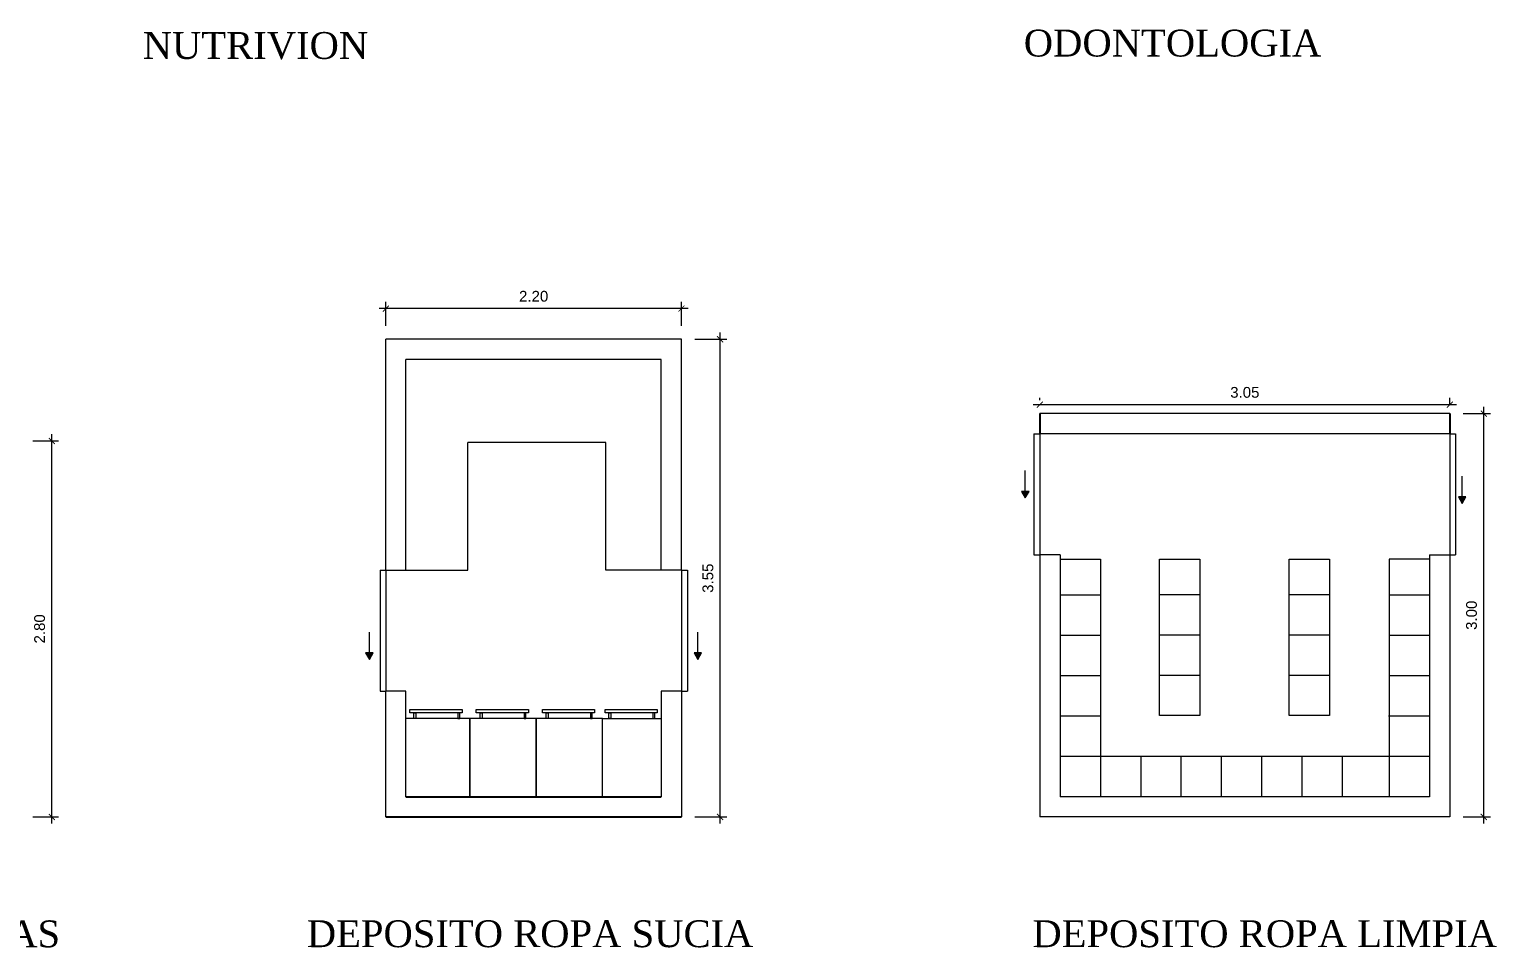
# Model space of a CAD drawing. Header units: metres. Extents: x 250.9 to 296.3, y -151.6 to -124.3.
# Drawn here: x 283.23 to 294.15, y -137.98 to -131.15 of the extents above; entities that cross this region are included whole.
import ezdxf

# ---------------------------------------------------------------- set-up
doc = ezdxf.new("R2010")
doc.units = ezdxf.units.M
doc.header["$MEASUREMENT"] = 0
for name, color, linetype, lineweight in [('HATCH', 8, 'Continuous', 9), ('MOB', 1, 'Continuous', 9), ('MUROS', 2, 'Continuous', 20)]:
    doc.layers.add(name, color=color, linetype=linetype, lineweight=lineweight)
doc.styles.add('UNO', font='arial.ttf')
doc.dimstyles.new('EN 50', dxfattribs={"dimtxt": 0.08, "dimasz": 0.045, "dimexe": 0.05, "dimexo": 0.1, "dimgap": 0.05, "dimtad": 1, "dimlfac": -1, "dimzin": 1, "dimdsep": 46, "dimtxsty": 'UNO', "dimblk": 'ARCHTICK', "dimcen": 0.5, "dimdle": 0.05, "dimclrd": 1, "dimclre": 1, "dimclrt": 7, "dimazin": 0, "dimtm": 1e-09, "dimtfac": 1, "dimtix": 1, "dimtmove": 0, "dimatfit": 0, "dimldrblk": 'ARCHTICK', "dimfxl": 1, "dimtolj": 2, "dimlwd": 13, "dimlwe": 13, "dimarcsym": 0})

# ---------------------------------------------------------------- blocks, each defined once
blk = doc.blocks.new('_ArchTick')
at = {"color": 0, "linetype": 'ByBlock', "const_width": 0.15}
blk.add_lwpolyline([(-0.5, -0.5), (0.5, 0.5)], dxfattribs=at)
blk = doc.blocks.new('*D29')
at = {"color": 1, "lineweight": 13, "transparency": 16777216}
for p, q in [((283.395, -137.057), (283.395, -134.16)), ((283.254, -134.21), (283.445, -134.21)), ((283.254, -137.007), (283.445, -137.007))]:
    blk.add_line(p, q, dxfattribs=at)
at = {"layer": 'Defpoints', "color": 0, "transparency": 16777216}
for p in [(283.154, -134.21), (283.395, -134.21), (283.154, -137.007)]:
    blk.add_point(p, dxfattribs=at)
at = {"color": 1, "lineweight": 13, "transparency": 16777216, "xscale": 0.045, "yscale": 0.045, "zscale": 0.045}
for p, rotation in [((283.395, -134.21), 90), ((283.395, -137.007), 270)]:
    blk.add_blockref('_ArchTick', p, dxfattribs=dict(at, rotation=rotation))
at = {"color": 7, "transparency": 16777216, "insert": (283.304, -135.608), "char_height": 0.08, "attachment_point": 5, "rotation": 90, "style": 'UNO'}
blk.add_mtext('\\A2;2.80', dxfattribs=at)
blk = doc.blocks.new('*D33')
at = {"color": 1, "lineweight": 13, "transparency": 16777216}
for p, q in [((290.697, -133.94), (293.847, -133.94)), ((290.747, -133.907), (290.747, -133.89)), ((293.797, -133.939), (293.797, -133.89))]:
    blk.add_line(p, q, dxfattribs=at)
at = {"layer": 'Defpoints', "color": 0, "transparency": 16777216}
for p in [(293.797, -133.94), (290.747, -134.007), (293.797, -134.039)]:
    blk.add_point(p, dxfattribs=at)
at = {"color": 1, "lineweight": 13, "transparency": 16777216, "xscale": 0.045, "yscale": 0.045, "zscale": 0.045, "rotation": 180}
blk.add_blockref('_ArchTick', (290.747, -133.94), dxfattribs=at)
at = {"color": 1, "lineweight": 13, "transparency": 16777216, "xscale": 0.045, "yscale": 0.045, "zscale": 0.045}
blk.add_blockref('_ArchTick', (293.797, -133.94), dxfattribs=at)
at = {"color": 7, "transparency": 16777216, "insert": (292.272, -133.849), "char_height": 0.08, "attachment_point": 5, "style": 'UNO'}
blk.add_mtext('\\A2;3.05', dxfattribs=at)
blk = doc.blocks.new('*D34')
at = {"color": 1, "lineweight": 13, "transparency": 16777216}
for p, q in [((294.05, -137.057), (294.05, -133.957)), ((293.897, -134.007), (294.1, -134.007)), ((293.897, -137.007), (294.1, -137.007))]:
    blk.add_line(p, q, dxfattribs=at)
at = {"layer": 'Defpoints', "color": 0, "transparency": 16777216}
for p in [(293.797, -134.007), (294.05, -134.007), (293.797, -137.007)]:
    blk.add_point(p, dxfattribs=at)
at = {"color": 1, "lineweight": 13, "transparency": 16777216, "xscale": 0.045, "yscale": 0.045, "zscale": 0.045}
for p, rotation in [((294.05, -134.007), 90), ((294.05, -137.007), 270)]:
    blk.add_blockref('_ArchTick', p, dxfattribs=dict(at, rotation=rotation))
at = {"color": 7, "transparency": 16777216, "insert": (293.959, -135.507), "char_height": 0.08, "attachment_point": 5, "rotation": 90, "style": 'UNO'}
blk.add_mtext('\\A2;3.00', dxfattribs=at)
blk = doc.blocks.new('*D35')
at = {"color": 1, "lineweight": 13, "transparency": 16777216}
for p, q in [((285.88, -133.354), (285.88, -133.175)), ((288.08, -133.354), (288.08, -133.175)), ((288.13, -133.225), (285.83, -133.225))]:
    blk.add_line(p, q, dxfattribs=at)
at = {"layer": 'Defpoints', "color": 0, "transparency": 16777216}
for p in [(285.88, -133.225), (285.88, -133.454), (288.08, -133.454)]:
    blk.add_point(p, dxfattribs=at)
at = {"color": 1, "lineweight": 13, "transparency": 16777216, "xscale": 0.045, "yscale": 0.045, "zscale": 0.045, "rotation": 180}
blk.add_blockref('_ArchTick', (285.88, -133.225), dxfattribs=at)
at = {"color": 1, "lineweight": 13, "transparency": 16777216, "xscale": 0.045, "yscale": 0.045, "zscale": 0.045}
blk.add_blockref('_ArchTick', (288.08, -133.225), dxfattribs=at)
at = {"color": 7, "transparency": 16777216, "insert": (286.98, -133.134), "char_height": 0.08, "attachment_point": 5, "style": 'UNO'}
blk.add_mtext('\\A2;2.20', dxfattribs=at)
blk = doc.blocks.new('*D36')
at = {"color": 1, "lineweight": 13, "transparency": 16777216}
for p, q in [((288.367, -137.057), (288.367, -133.404)), ((288.18, -133.454), (288.417, -133.454)), ((288.18, -137.007), (288.417, -137.007))]:
    blk.add_line(p, q, dxfattribs=at)
at = {"layer": 'Defpoints', "color": 0, "transparency": 16777216}
for p in [(288.08, -133.454), (288.367, -133.454), (288.08, -137.007)]:
    blk.add_point(p, dxfattribs=at)
at = {"color": 1, "lineweight": 13, "transparency": 16777216, "xscale": 0.045, "yscale": 0.045, "zscale": 0.045}
for p, rotation in [((288.367, -133.454), 90), ((288.367, -137.007), 270)]:
    blk.add_blockref('_ArchTick', p, dxfattribs=dict(at, rotation=rotation))
at = {"color": 7, "transparency": 16777216, "insert": (288.277, -135.231), "char_height": 0.08, "attachment_point": 5, "rotation": 90, "style": 'UNO'}
blk.add_mtext('\\A2;3.55', dxfattribs=at)

msp = doc.modelspace()

# ---------------------------------------------------------------- hatches: boundary and pattern name
at = {"layer": 'HATCH'}
for points in [[(290.666, -134.585), (290.609, -134.585), (290.637, -134.633)], [(293.917, -134.626), (293.861, -134.626), (293.889, -134.675)], [(285.787, -135.787), (285.73, -135.787), (285.758, -135.835)], [(288.23, -135.787), (288.174, -135.787), (288.202, -135.835)]]:
    msp.add_hatch(color=256, dxfattribs=at).paths.add_polyline_path(points)

# ---------------------------------------------------------------- linework, layer by layer
for p, q in [((290.747, -134.007), (290.747, -134.157)), ((293.797, -134.007), (293.797, -134.157)), ((286.03, -136.857), (287.93, -136.857)), ((285.88, -137.007), (288.08, -137.007))]:
    msp.add_line(p, q)
for p, q in [((287.516, -134.222), (286.491, -134.222)), ((286.491, -135.172), (286.491, -134.222)), ((287.516, -135.172), (287.516, -134.222)), ((290.637, -134.585), (290.637, -134.43)), ((293.889, -134.626), (293.889, -134.472)), ((290.897, -135.089), (291.197, -135.089)), ((291.197, -135.089), (291.197, -136.857)), ((293.647, -135.089), (293.347, -135.089)), ((293.347, -135.089), (293.347, -136.857)), ((286.03, -135.172), (286.491, -135.172)), ((287.93, -135.172), (287.516, -135.172)), ((291.197, -135.357), (290.897, -135.357)), ((291.636, -135.352), (291.936, -135.352)), ((292.601, -135.352), (292.901, -135.352)), ((293.647, -135.357), (293.347, -135.357)), ((285.758, -135.787), (285.758, -135.632)), ((288.202, -135.787), (288.202, -135.632)), ((291.197, -135.657), (290.897, -135.657)), ((291.636, -135.652), (291.936, -135.652)), ((292.601, -135.652), (292.901, -135.652)), ((293.647, -135.657), (293.347, -135.657)), ((291.197, -135.957), (290.897, -135.957)), ((291.636, -135.952), (291.936, -135.952)), ((292.601, -135.952), (292.901, -135.952)), ((293.647, -135.957), (293.347, -135.957)), ((291.197, -136.257), (290.897, -136.257)), ((293.641, -136.257), (293.341, -136.257)), ((293.641, -136.557), (290.897, -136.557)), ((291.497, -136.557), (291.497, -136.857)), ((291.797, -136.557), (291.797, -136.857)), ((292.097, -136.557), (292.097, -136.857)), ((292.397, -136.557), (292.397, -136.857)), ((292.697, -136.557), (292.697, -136.857)), ((292.997, -136.557), (292.997, -136.857))]:
    msp.add_line(p, q, dxfattribs=at)
for points in [[(290.609, -134.585), (290.637, -134.633), (290.666, -134.585)], [(293.861, -134.626), (293.889, -134.675), (293.917, -134.626)], [(285.73, -135.787), (285.758, -135.835), (285.787, -135.787)], [(288.174, -135.787), (288.202, -135.835), (288.23, -135.787)], [(286.059, -136.207), (286.448, -136.207), (286.448, -136.232), (286.059, -136.232)], [(286.088, -136.232), (286.103, -136.232), (286.103, -136.275), (286.088, -136.275)], [(286.43, -136.232), (286.416, -136.232), (286.416, -136.275), (286.43, -136.275)], [(286.552, -136.207), (286.941, -136.207), (286.941, -136.232), (286.552, -136.232)], [(286.581, -136.232), (286.596, -136.232), (286.596, -136.275), (286.581, -136.275)], [(286.923, -136.232), (286.909, -136.232), (286.909, -136.275), (286.923, -136.275)], [(287.045, -136.207), (287.434, -136.207), (287.434, -136.232), (287.045, -136.232)], [(287.074, -136.232), (287.089, -136.232), (287.089, -136.275), (287.074, -136.275)], [(287.416, -136.232), (287.402, -136.232), (287.402, -136.275), (287.416, -136.275)], [(287.511, -136.207), (287.9, -136.207), (287.9, -136.232), (287.511, -136.232)], [(287.54, -136.232), (287.555, -136.232), (287.555, -136.275), (287.54, -136.275)], [(287.882, -136.232), (287.867, -136.232), (287.867, -136.275), (287.882, -136.275)], [(286.999, -136.275), (286.506, -136.275), (286.506, -136.857), (286.999, -136.857)], [(287.492, -136.275), (286.999, -136.275), (286.999, -136.857), (287.492, -136.857)], [(287.93, -136.857), (287.492, -136.857), (287.492, -136.275), (287.93, -136.275)]]:
    msp.add_lwpolyline(points, close=True, dxfattribs=at)
for points in [[(291.636, -135.089), (291.936, -135.089), (291.936, -136.252), (291.636, -136.252), (291.636, -135.089)], [(292.601, -135.089), (292.901, -135.089), (292.901, -136.252), (292.601, -136.252), (292.601, -135.089)], [(286.03, -136.857), (286.506, -136.857), (286.506, -136.275), (286.03, -136.275)]]:
    msp.add_lwpolyline(points, dxfattribs=at)
at = {"layer": 'MOB'}
for p, q in [((290.703, -134.157), (290.747, -134.157)), ((290.703, -134.157), (290.703, -135.057)), ((290.747, -134.157), (290.747, -135.057)), ((293.797, -134.157), (293.84, -134.157)), ((293.797, -134.157), (293.797, -135.057)), ((293.84, -134.157), (293.84, -135.057)), ((290.703, -135.057), (290.747, -135.057)), ((293.797, -135.057), (293.84, -135.057)), ((285.837, -135.172), (285.88, -135.172)), ((285.837, -135.172), (285.837, -136.072)), ((285.88, -135.172), (285.88, -136.072)), ((288.08, -135.171), (288.124, -135.171)), ((288.08, -135.172), (288.08, -136.072)), ((288.124, -135.171), (288.124, -136.072)), ((285.837, -136.072), (285.88, -136.072)), ((288.08, -136.072), (288.124, -136.072))]:
    msp.add_line(p, q, dxfattribs=at)
at = {"layer": 'MUROS'}
for p, q in [((285.88, -135.172), (285.88, -133.454)), ((288.08, -133.454), (285.88, -133.454)), ((288.08, -135.172), (288.08, -133.454)), ((287.93, -133.604), (286.03, -133.604)), ((286.03, -135.172), (286.03, -133.604)), ((287.93, -135.172), (287.93, -133.604)), ((293.797, -134.007), (290.747, -134.007)), ((293.797, -134.157), (290.747, -134.157)), ((290.897, -135.057), (290.747, -135.057)), ((290.747, -135.057), (290.747, -137.007)), ((290.897, -135.057), (290.897, -136.857)), ((293.647, -135.057), (293.647, -136.857)), ((293.647, -135.057), (293.797, -135.057)), ((293.797, -135.057), (293.797, -137.007)), ((285.88, -135.172), (286.03, -135.172)), ((288.08, -135.172), (287.93, -135.172)), ((285.88, -137.007), (285.88, -136.072)), ((286.03, -136.072), (285.88, -136.072)), ((286.03, -136.857), (286.03, -136.072)), ((288.08, -136.072), (287.93, -136.072)), ((287.93, -136.072), (287.93, -136.836)), ((288.08, -136.072), (288.08, -137.007)), ((293.647, -136.857), (290.897, -136.857)), ((293.797, -137.007), (290.747, -137.007))]:
    msp.add_line(p, q, dxfattribs=at)

# ---------------------------------------------------------------- texts
at = {"char_height": 0.2, "width": 3.80694, "attachment_point": 1}
for s, insert in [('{\\fTimes New Roman|b0|i0|c0|p18;\\C2;NUTRIVION}', (284.071, -131.168)), ('{\\fTimes New Roman|b0|i0|c0|p18;\\C2;ODONTOLOGIA}', (290.627, -131.15)), ('{\\fTimes New Roman|b0|i0|c0|p18;\\C2;ESTACION CAMILLAS}', (280.343, -137.777)), ('{\\fTimes New Roman|b0|i0|c0|p18;\\C2;DEPOSITO ROPA SUCIA}', (285.292, -137.776)), ('{\\fTimes New Roman|b0|i0|c0|p18;\\C2;DEPOSITO ROPA LIMPIA}', (290.691, -137.776))]:
    msp.add_mtext(s, dxfattribs=dict(at, insert=insert))

# ---------------------------------------------------------------- dimensions: what is measured, and where the dimension line sits
for base, p1, p2, picture, middle in [((285.88, -133.225), (288.08, -133.454), (285.88, -133.454), '*D35', (286.98, -133.134)), ((293.797, -133.94), (290.747, -134.007), (293.797, -134.039), '*D33', (292.272, -133.849))]:
    dim = msp.add_linear_dim(base=base, p1=p1, p2=p2, dimstyle='EN 50')
    dim.commit()
    dim.dimension.update_dxf_attribs({"geometry": picture, "text_midpoint": middle})
for base, p1, p2, picture, middle in [((288.367, -133.454), (288.08, -137.007), (288.08, -133.454), '*D36', (288.277, -135.231)), ((294.05, -134.007), (293.797, -137.007), (293.797, -134.007), '*D34', (293.959, -135.507)), ((283.395, -134.21), (283.154, -137.007), (283.154, -134.21), '*D29', (283.304, -135.608))]:
    dim = msp.add_linear_dim(base=base, p1=p1, p2=p2, angle=90, dimstyle='EN 50')
    dim.commit()
    dim.dimension.update_dxf_attribs({"geometry": picture, "text_midpoint": middle})

doc.saveas('drawing.dxf')
